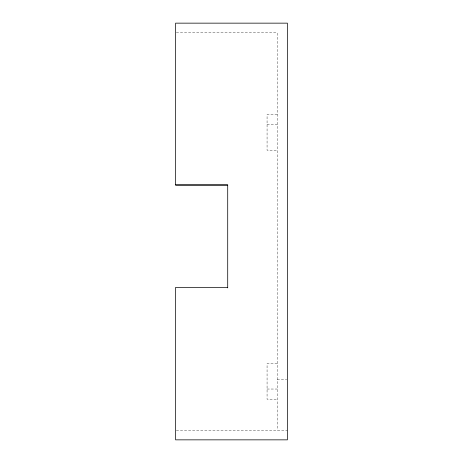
<?xml version="1.0" encoding="UTF-8"?>
<svg xmlns="http://www.w3.org/2000/svg" width="463" height="463" viewBox="0 0 463 463"><rect width="100%" height="100%" fill="white"/><g stroke="black" fill="none" stroke-linecap="round" stroke-linejoin="round"><path stroke-width="0.35" stroke-dasharray="2.31 1.74" d="M176.322 32.804L277.233 32.804L277.233 430.196M277.233 114.621L267.07 114.621L267.07 150.191L277.233 150.191M267.07 124.784L277.233 124.784M277.233 363.623L267.07 363.623L267.07 399.199L277.233 399.199M277.233 379.376L286.719 379.376M267.07 389.036L277.233 389.036M176.322 430.196L287.401 430.196"/><path stroke-width="0.69" d="M175.599 184.749L227.709 184.749L227.709 287.905M227.709 185.258L175.599 185.258L175.599 23.15L287.401 23.15L287.401 439.85L175.599 439.85L175.599 287.401L227.709 287.401"/></g></svg>
